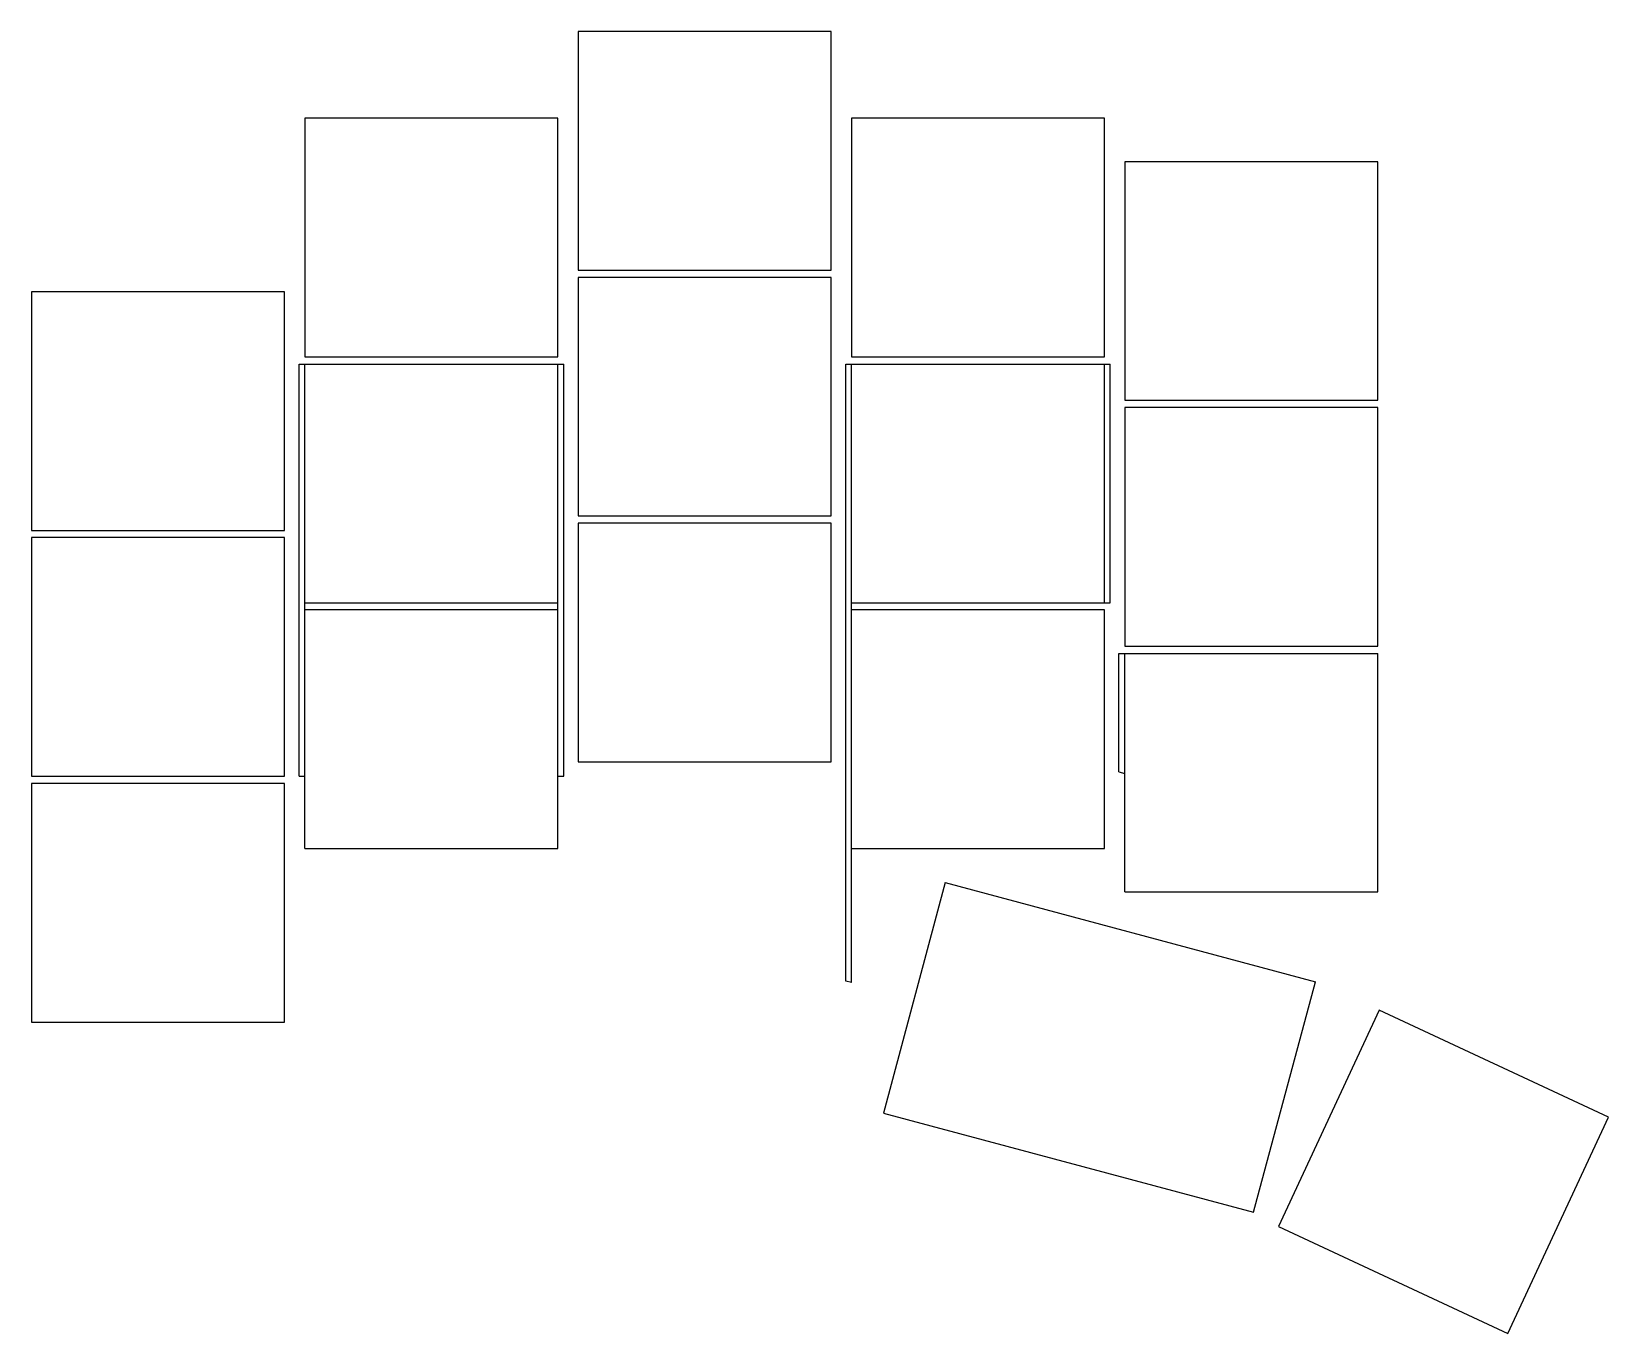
# Model space of a CAD drawing. Header units: millimetres. Extents: x -9 to 100, y -30 to 60.
import ezdxf

# ---------------------------------------------------------------- set-up
doc = ezdxf.new("R2010")
doc.units = ezdxf.units.MM

msp = doc.modelspace()

# ---------------------------------------------------------------- linework, layer by layer
for p, q in [((46.55, 60.25), (29.05, 60.25)), ((29.05, 60.25), (29.05, 43.75)), ((46.55, 43.75), (46.55, 60.25)), ((27.65, 54.25), (10.15, 54.25)), ((10.15, 54.25), (10.15, 37.75)), ((27.65, 37.75), (27.65, 54.25)), ((65.45, 54.25), (47.95, 54.25)), ((47.95, 54.25), (47.95, 37.75)), ((65.45, 37.75), (65.45, 54.25)), ((84.35, 51.25), (66.85, 51.25)), ((66.85, 51.25), (66.85, 34.75)), ((84.35, 34.75), (84.35, 51.25)), ((29.05, 43.75), (46.55, 43.75)), ((46.55, 43.25), (29.05, 43.25)), ((29.05, 43.25), (29.05, 26.75)), ((46.55, 26.75), (46.55, 43.25)), ((8.75, 42.25), (-8.75, 42.25)), ((-8.75, 42.25), (-8.75, 25.75)), ((8.75, 25.75), (8.75, 42.25)), ((9.75, 37.25), (28.05, 37.25)), ((9.75, 8.75), (9.75, 37.25)), ((10.15, 37.75), (27.65, 37.75)), ((10.15, 3.75), (10.15, 37.25)), ((27.65, 3.75), (27.65, 37.25)), ((28.05, 8.75), (28.05, 37.25)), ((47.55, 37.25), (65.85, 37.25)), ((47.55, -5.41), (47.55, 37.25)), ((47.95, 37.75), (65.45, 37.75)), ((47.95, -5.51), (47.95, 37.25)), ((65.45, 20.75), (65.45, 37.25)), ((65.85, 20.75), (65.85, 37.25)), ((66.85, 34.75), (84.35, 34.75)), ((84.35, 34.25), (66.85, 34.25)), ((66.85, 34.25), (66.85, 17.75)), ((84.35, 17.75), (84.35, 34.25)), ((29.05, 26.75), (46.55, 26.75)), ((46.55, 26.25), (29.05, 26.25)), ((29.05, 26.25), (29.05, 9.75)), ((46.55, 9.75), (46.55, 26.25)), ((-8.75, 25.75), (8.75, 25.75)), ((8.75, 25.25), (-8.75, 25.25)), ((-8.75, 25.25), (-8.75, 8.75)), ((8.75, 8.75), (8.75, 25.25)), ((10.15, 20.75), (27.65, 20.75)), ((47.95, 20.75), (65.85, 20.75)), ((27.65, 20.25), (10.15, 20.25)), ((65.45, 20.25), (47.95, 20.25)), ((65.45, 3.75), (65.45, 20.25)), ((66.85, 17.75), (84.35, 17.75)), ((66.45, 17.25), (84.35, 17.25)), ((66.45, 9.05), (66.45, 17.25)), ((66.85, 0.75), (66.85, 17.25)), ((84.35, 0.75), (84.35, 17.25)), ((-8.75, 8.75), (8.75, 8.75)), ((9.75, 8.75), (10.15, 8.75)), ((27.65, 8.75), (28.05, 8.75)), ((29.05, 9.75), (46.55, 9.75)), ((66.45, 9.05), (66.85, 8.94)), ((8.75, 8.25), (-8.75, 8.25)), ((-8.75, 8.25), (-8.75, -8.25)), ((8.75, -8.25), (8.75, 8.25)), ((10.15, 3.75), (27.65, 3.75)), ((47.95, 3.75), (65.45, 3.75)), ((54.44, 1.4), (50.17, -14.54)), ((54.44, 1.4), (80.03, -5.46)), ((66.85, 0.75), (84.35, 0.75)), ((47.95, -5.51), (47.55, -5.41)), ((75.76, -21.4), (80.03, -5.46)), ((84.44, -7.43), (77.47, -22.39)), ((100.3, -14.83), (84.44, -7.43)), ((-8.75, -8.25), (8.75, -8.25)), ((50.17, -14.54), (75.76, -21.4)), ((93.33, -29.78), (100.3, -14.83)), ((77.47, -22.39), (93.33, -29.78))]:
    msp.add_line(p, q)

doc.saveas('drawing.dxf')
